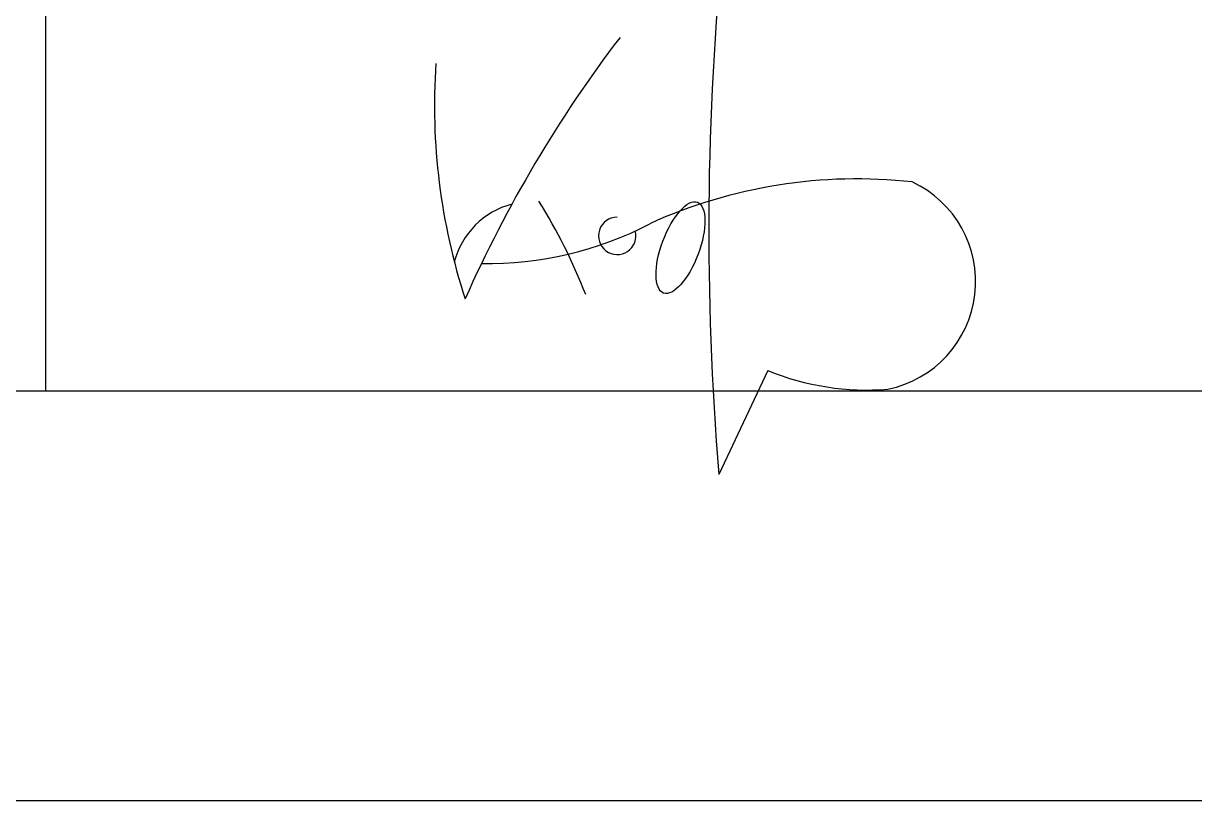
# Model space of a CAD drawing. Header units: millimetres. Extents: x -251843 to -243433, y -86292 to -80352.
# Drawn here: x -244935.9 to -244792.9, y -86291.9 to -86197.1 of the extents above; entities that cross this region are included whole.
import ezdxf

# ---------------------------------------------------------------- set-up
doc = ezdxf.new("R2010")
doc.units = ezdxf.units.MM
doc.layers.add('Format', color=7, linetype='Continuous')

msp = doc.modelspace()

# ---------------------------------------------------------------- linework, layer by layer
at = {"color": 0, "linetype": 'Continuous', "lineweight": 30}
msp.add_line((-244845, -86239.45), (-244850.98, -86252.12), dxfattribs=at)
for centre, radius, start, end in [((-244494.59, -86222.41), 357.63, 174.2629, 184.7656), ((-244736.47, -86295.33), 159.2, 142.6662, 156.0541), ((-244809.54, -86207.1), 76.17, 176.1382, 198.0633), ((-244834.15, -86277.16), 61.1, 83.6356, 114.4321), ((-244833.04, -86228.59), 13.41, 281.5953, 65.0116), ((-244931.38, -86255.16), 68.83, 21.2894, 31.9002), ((-244873.72, -86228.7), 9.89, 104.8241, 165.3004), ((-244879.06, -86184.24), 42.15, 268.7841, 297.7671), ((-244863.4, -86223.02), 2.28, 90.393, 15.3563), ((-244832.91, -86209.91), 31.92, 247.7508, 274.6031)]:
    msp.add_arc(centre, radius, start, end, dxfattribs=at)
msp.add_ellipse((-244855.67, -86224.45), major_axis=(2.07, 5.54), ratio=0.38842, dxfattribs=at)
at = {"layer": 'Format', "color": 0}
for p, q in [((-244933.21, -85691.94), (-244933.21, -86241.94)), ((-251643.21, -86241.94), (-243483.21, -86241.94)), ((-251843.21, -86291.94), (-243433.21, -86291.94))]:
    msp.add_line(p, q, dxfattribs=at)

doc.saveas('drawing.dxf')
